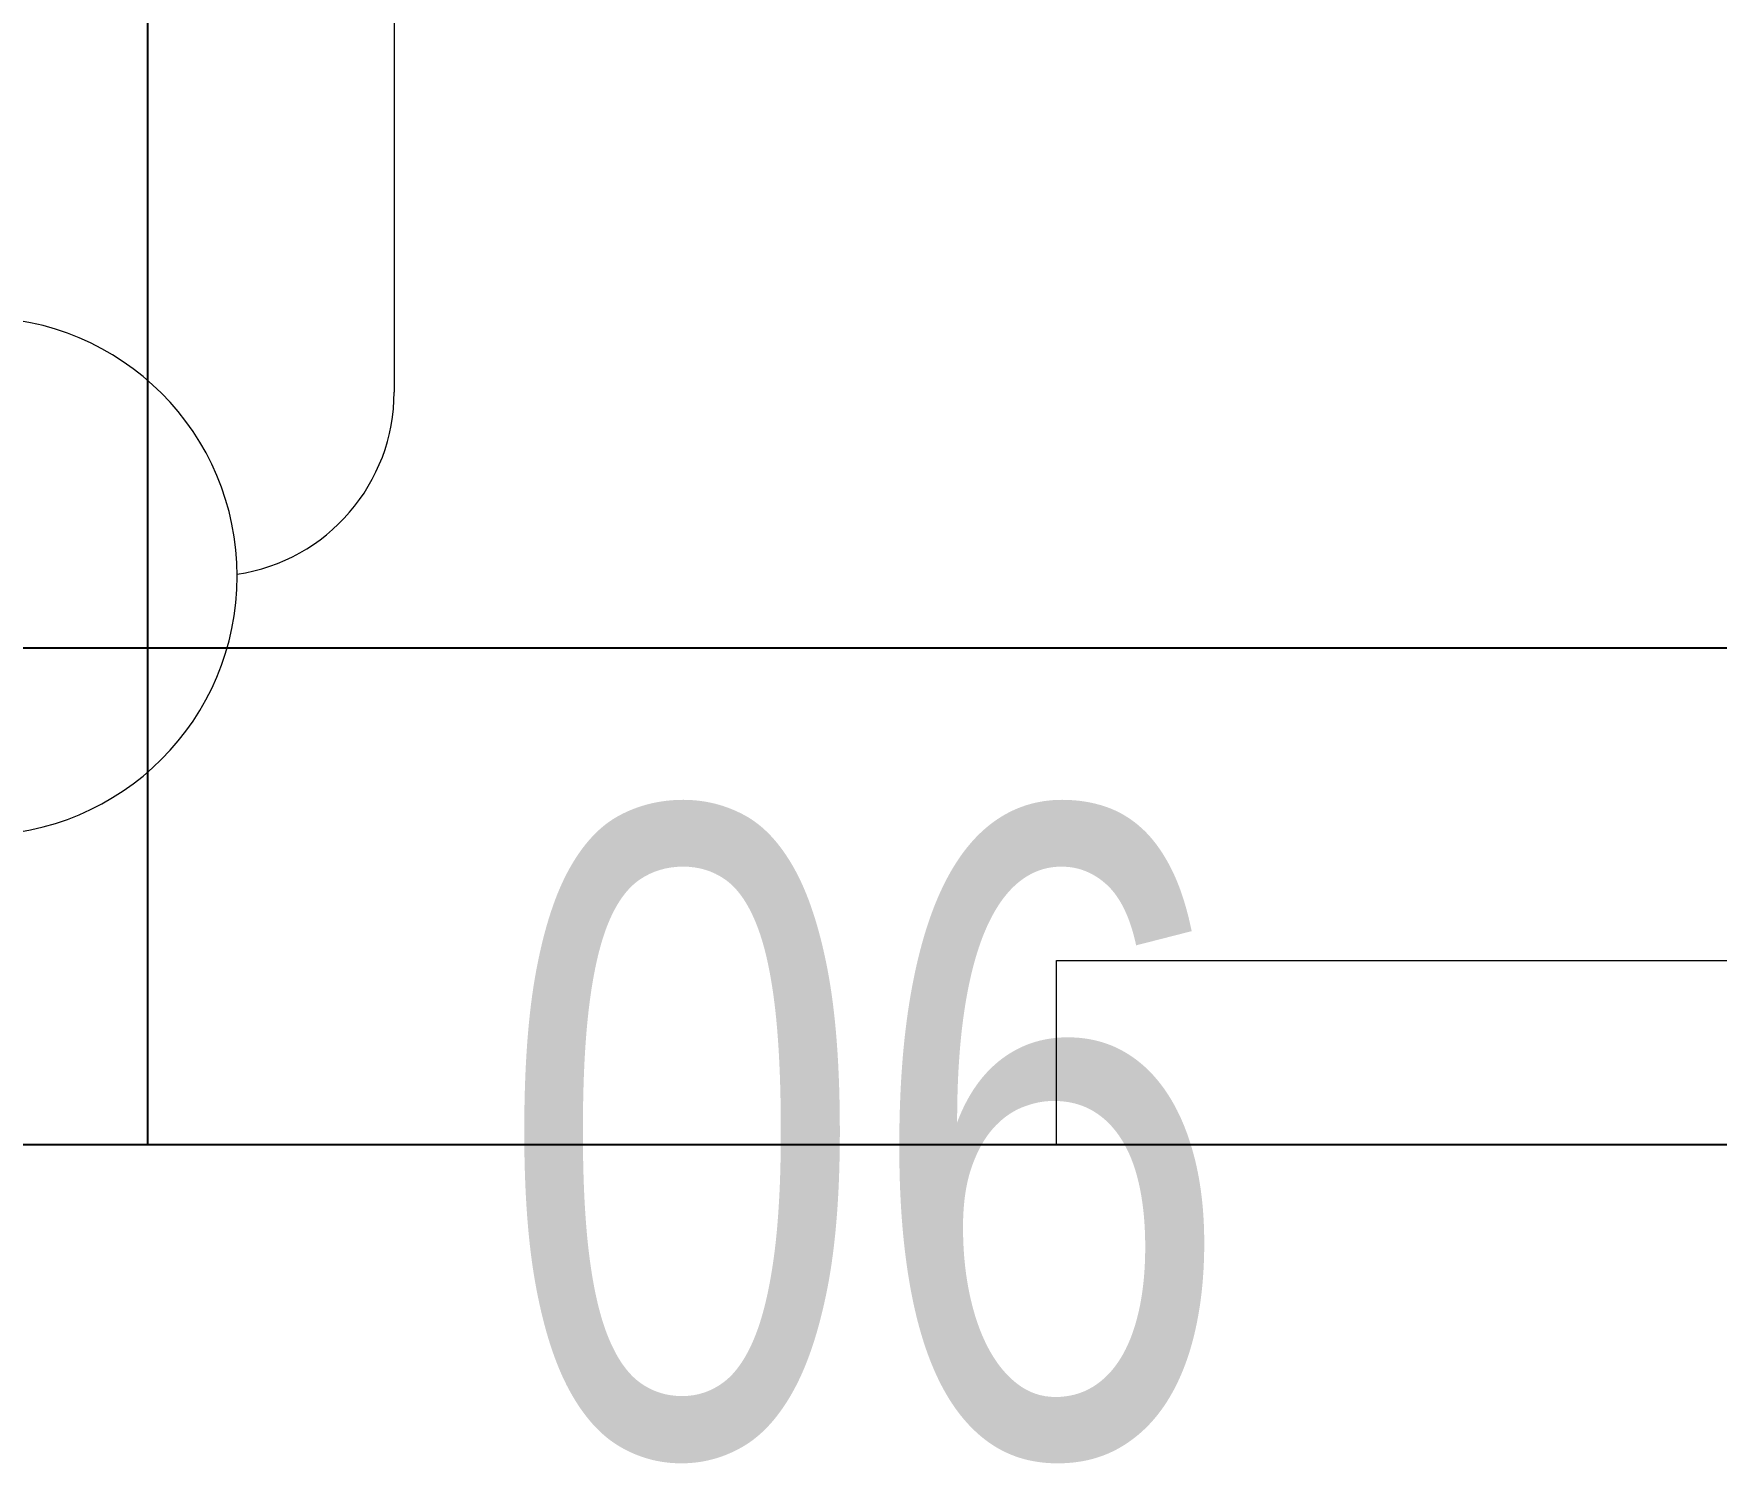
# Model space of a CAD drawing. Header units: inches. Extents: x -246178 to 57169, y -29325 to 19878.
# Drawn here: x 16784.5 to 17012.8, y -10310.7 to -10116.7 of the extents above; entities that cross this region are included whole.
import ezdxf

# ---------------------------------------------------------------- set-up
doc = ezdxf.new("R2010")
doc.units = ezdxf.units.IN
doc.header["$LTSCALE"] = 25
doc.header["$MEASUREMENT"] = 0
doc.linetypes.add('DASHDOT', pattern=[25.4, 12.7, -6.35, 0, -6.35])
doc.layers.get('0').update_dxf_attribs({"color": 8})
for name, color, linetype, lineweight in [('00-Ground Floor$0$72_EGR_EQP_TAG', 142, 'Continuous', 5), ('00-Ground Floor$0$LOADING', 253, 'Continuous', 5), ('00-Ground Floor$0$Walls', 251, 'Continuous', 5), ('E-LITE-CLNG-CNDT', 6, 'DASHDOT', 35)]:
    doc.layers.add(name, color=color, linetype=linetype, lineweight=lineweight)
doc.layers.add('00-Ground Floor$0$False Ceiling', color=251, linetype='Continuous')
doc.styles.add('00-Ground Floor$0$X3G_ENTITY_257CFD', font='swisscl.ttf', dxfattribs={"height": 200})

# ---------------------------------------------------------------- blocks, each defined once
blk = doc.blocks.new('00-Ground Floor$0$GF21018-P')
at = {"color": 0}
blk.add_line((0.2204937210156821, 0.4756307261486727), (0.2204937210156821, 0.0674977280054634), dxfattribs=at)
for centre, radius, start, end in [((0.1640881380565453, 0.0424977280054613), 0.0351139560901341, 270.0000000000001, 90), ((0.1954937210156835, 0.0674977280054634), 0.025, 278.5279241468623, 360)]:
    blk.add_arc(centre, radius, start, end, dxfattribs=at)
blk = doc.blocks.new('00-Ground Floor$0$A$Ce9e1c4c3')
at = {"layer": '00-Ground Floor$0$False Ceiling', "color": 254, "linetype": 'Continuous'}
for p, q in [((-83200, -10267.42710637847), (-83200, -7267.42710637847)), ((-85802.07128819238, -10199.99999999999), (-82302.28263052573, -10199.99999999999))]:
    blk.add_line(p, q, dxfattribs=at)
at = {"layer": '00-Ground Floor$0$False Ceiling', "color": 254}
blk.add_line((-82302.28263052573, -10267.42710637847, -5.889685836021185e-07), (-85802.07128819238, -10267.42710637847, -5.889685836021185e-07), dxfattribs=at)
blk = doc.blocks.new('00-Ground Floor')
at = {"layer": '00-Ground Floor$0$LOADING', "elevation": -5.889685836021185e-07}
blk.add_lwpolyline([(17429.31369768563, -10242.42710637835), (17429.31369768563, -10267.42710637835), (16923.31369780484, -10267.42710637835), (16923.31369780484, -10242.42710637835), (17429.31369768563, -10242.42710637835)], dxfattribs=at)
at = {"layer": '00-Ground Floor$0$Walls'}
blk.add_line((14197.92871180762, -10267.42710637848, -5.889685836021185e-07), (17697.71736947427, -10267.42710637848, -5.889685836021185e-07), dxfattribs=at)
at = {"layer": '00-Ground Floor$0$False Ceiling', "color": 254}
blk.add_blockref('00-Ground Floor$0$A$Ce9e1c4c3', (100000, 3.922645561091311e-24), dxfattribs=at)
at = {"layer": '00-Ground Floor$0$LOADING', "extrusion": (-2.240207019314477e-05, -7.774263848676227e-06, 0.9999999997188542), "xscale": 1000, "yscale": 1000, "zscale": 1000, "rotation": 359.9985892349692}
blk.add_blockref('00-Ground Floor$0$GF21018-P', (16612.94502530319, -10232.80635207283, -0.3129741510938004), dxfattribs=at)
at = {"layer": '00-Ground Floor$0$72_EGR_EQP_TAG', "insert": (16897.43139939196, -10221.94225053875, -5.889685836021185e-07), "char_height": 87.47307164393662, "attachment_point": 2, "style": '00-Ground Floor$0$X3G_ENTITY_257CFD'}
blk.add_mtext('06', dxfattribs=at)

msp = doc.modelspace()

# ---------------------------------------------------------------- block references
at = {"layer": 'E-LITE-CLNG-CNDT'}
msp.add_blockref('00-Ground Floor', (0, 0), dxfattribs=at)

doc.saveas('drawing.dxf')
